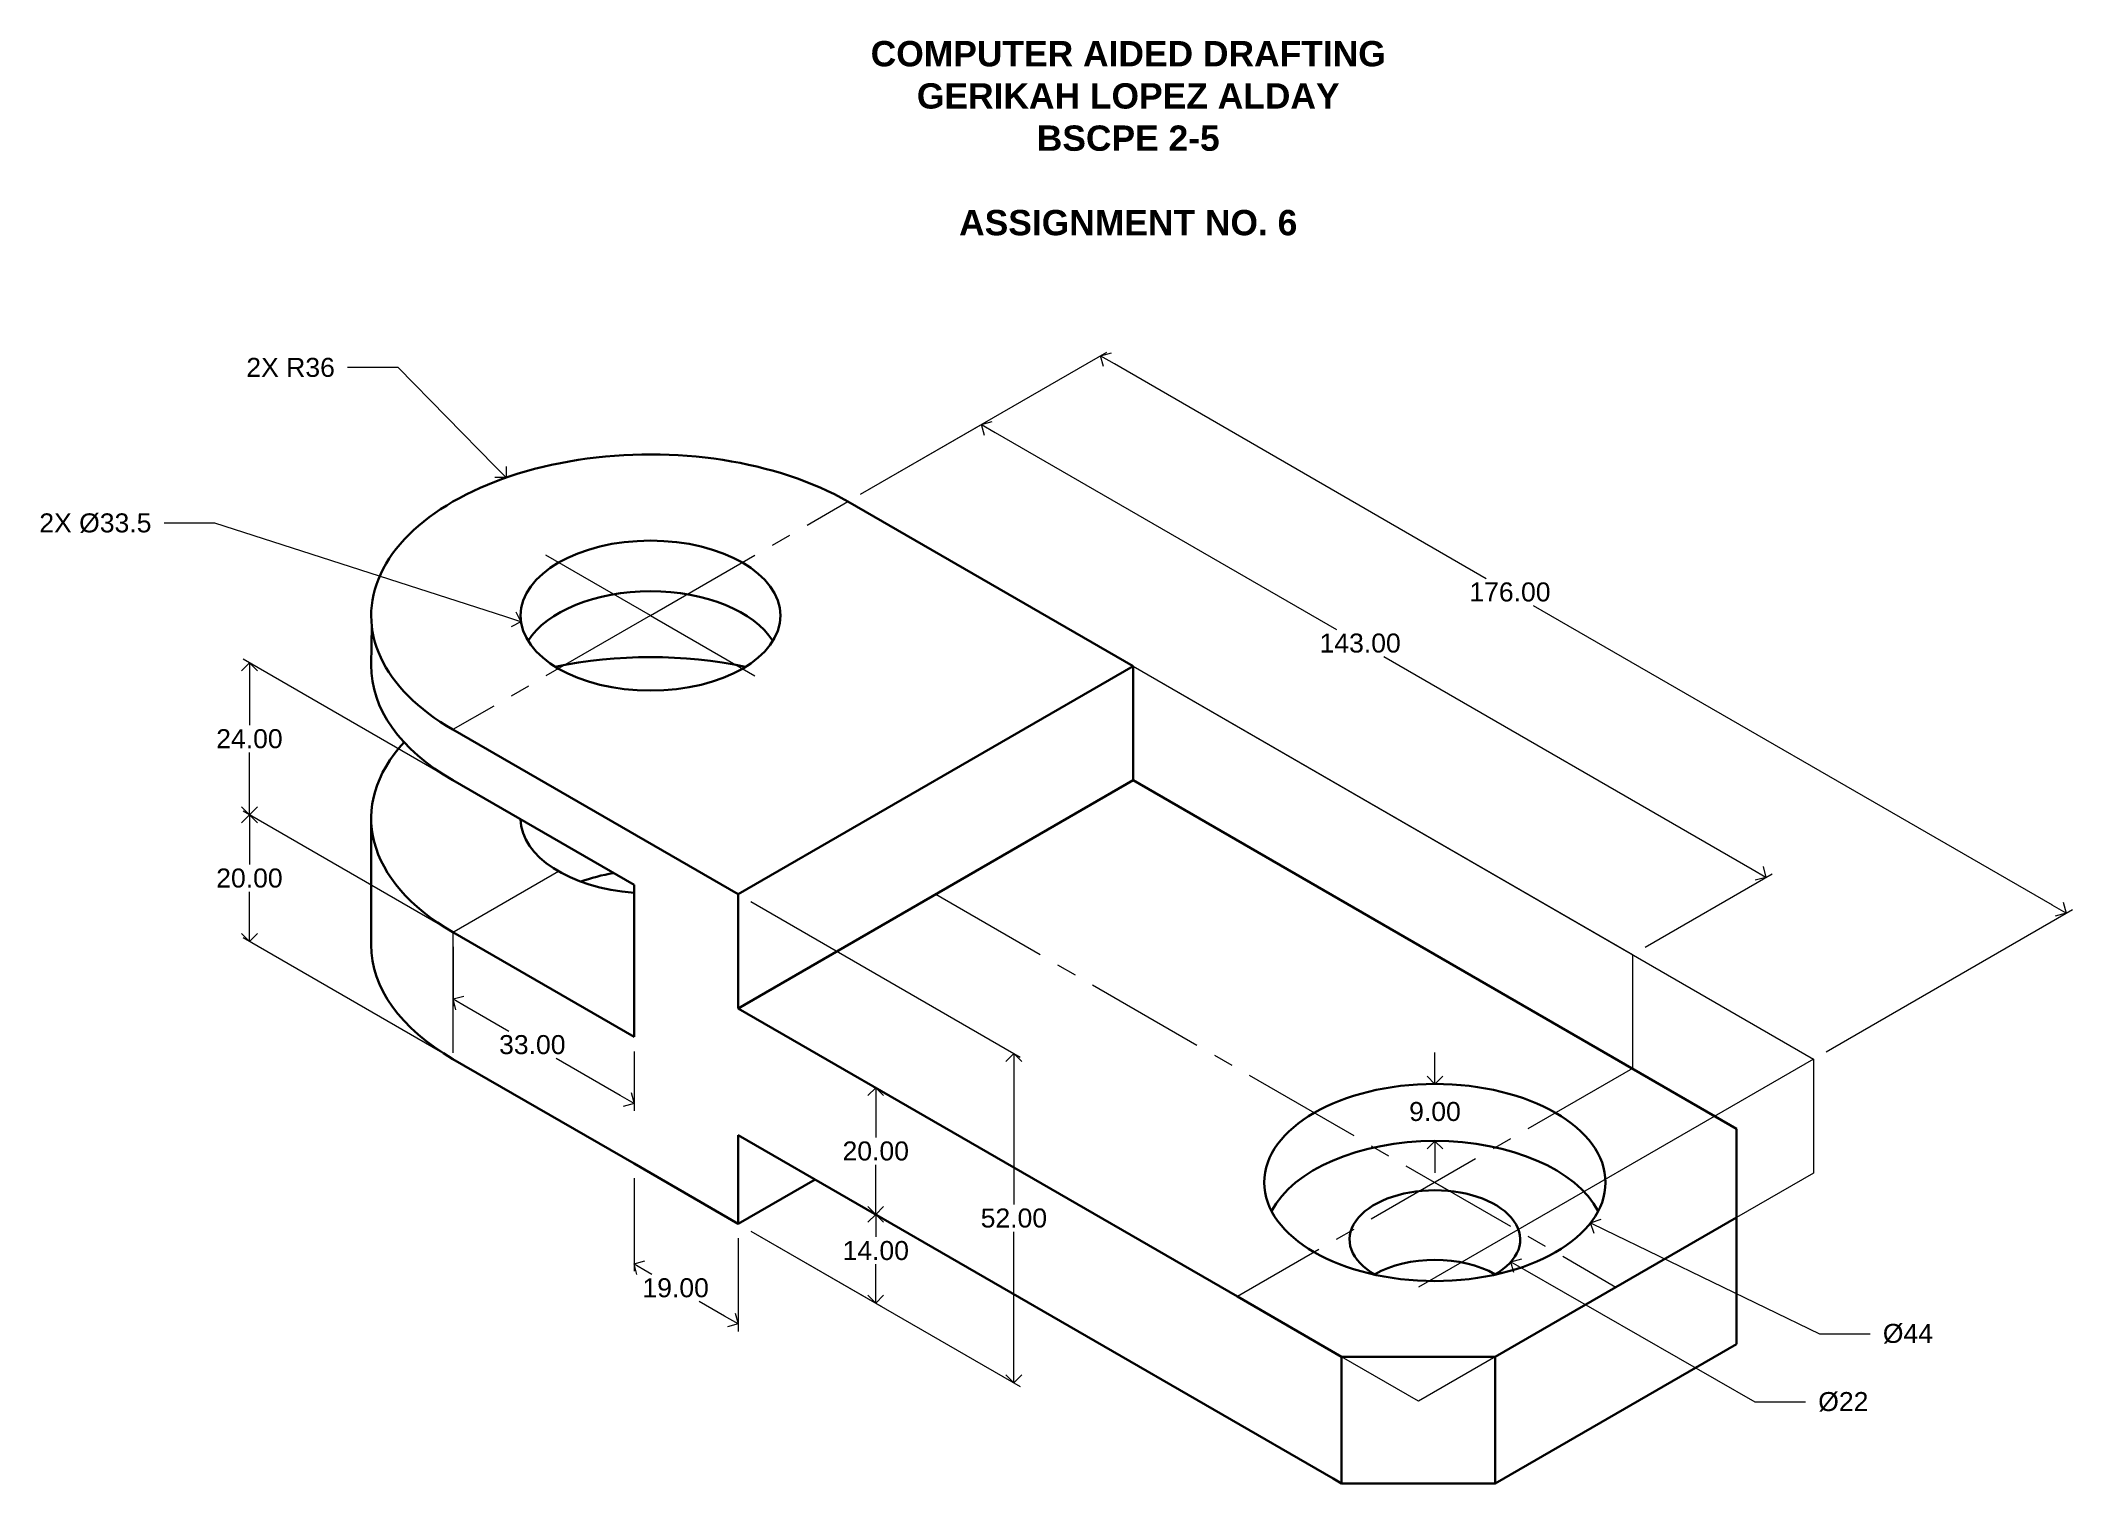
# Model space of a CAD drawing. Header units: millimetres. Extents: x 1610 to 1931, y 1966 to 2194.
import ezdxf
from ezdxf import colors
from ezdxf.entities.mleader import LeaderData, LeaderLine
from ezdxf.math import Vec2, Vec3

# ---------------------------------------------------------------- set-up
doc = ezdxf.new("R2010")
doc.units = ezdxf.units.MM
doc.linetypes.add('CENTER2', pattern=[28.575, 19.05, -3.175, 3.175, -3.175])
for name, color, linetype, lineweight in [('center line', 50, 'CENTER2', 13), ('construction line', 5, 'Continuous', 13), ('dimension line', 70, 'Continuous', 13), ('leader line', 70, 'Continuous', 13), ('object line', 7, 'Continuous', 30)]:
    doc.layers.add(name, color=color, linetype=linetype, lineweight=lineweight)
doc.layers.add('title', color=7, linetype='Continuous')
doc.styles.get("Standard").update_dxf_attribs({"font": 'arial.ttf'})
doc.dimstyles.new('ISO-25', dxfattribs={"dimtxt": 3, "dimasz": 2.5, "dimexe": 1, "dimexo": 2, "dimtad": 0, "dimtih": 1, "dimtoh": 1, "dimzin": 1, "dimdsep": 46, "dimtxsty": 'Standard', "dimblk": 'OPEN90', "dimcen": 1.5, "dimadec": 0, "dimazin": 0, "dimtfac": 1, "dimtofl": 0, "dimtmove": 0, "dimatfit": 3, "dimldrblk": 'OPEN90', "dimfxl": 1, "dimlwd": 13, "dimlwe": 13, "dimarcsym": 0})

# ---------------------------------------------------------------- blocks, each defined once
blk = doc.blocks.new('_Open90')
at = {"color": 0, "linetype": 'ByBlock', "lineweight": -2}
for p, q in [((0, 0), (-1, 0)), ((-0.5, 0.5), (0, 0)), ((0, 0), (-0.5, -0.5))]:
    blk.add_line(p, q, dxfattribs=at)
blk = doc.blocks.new('*D1')
at = {"layer": 'Defpoints', "color": 0, "transparency": 16777216}
for p in [(1830.31, 2029.47), (1830.32, 2029.47), (1830.31, 2020.47)]:
    blk.add_point(p, dxfattribs=at)
at = {"layer": 'dimension line', "color": 0, "linetype": 'Continuous', "lineweight": 13, "transparency": 16777216}
for p, q in [((1830.32, 2031.97), (1830.32, 2034.47)), ((1832.31, 2029.47), (1831.32, 2029.47)), ((1830.32, 2017.97), (1830.32, 2015.47)), ((1832.31, 2020.47), (1831.32, 2020.47))]:
    blk.add_line(p, q, dxfattribs=at)
at = {"layer": 'dimension line', "color": 0, "lineweight": 13, "transparency": 16777216, "xscale": 2.5, "yscale": 2.5, "zscale": 2.5}
for p, rotation in [((1830.32, 2029.47), 270), ((1830.32, 2020.47), 90)]:
    blk.add_blockref('_Open90', p, dxfattribs=dict(at, rotation=rotation))
at = {"layer": 'dimension line', "color": 0, "transparency": 16777216, "insert": (1830.32, 2025.11), "char_height": 3, "attachment_point": 5}
blk.add_mtext('9.00', dxfattribs=at)
blk = doc.blocks.new('*D2')
at = {"layer": 'Defpoints', "color": 0, "transparency": 16777216}
for p in [(1720.32, 2041.42), (1720.32, 2021.42), (1742.03, 2008.88)]:
    blk.add_point(p, dxfattribs=at)
at = {"layer": 'dimension line', "color": 0, "linetype": 'Continuous', "lineweight": 13, "transparency": 16777216}
for p, q in [((1722.32, 2040.26), (1743.03, 2028.31)), ((1742.03, 2026.38), (1742.03, 2021.04)), ((1722.32, 2020.26), (1743.03, 2008.31)), ((1742.03, 2011.38), (1742.03, 2016.73))]:
    blk.add_line(p, q, dxfattribs=at)
at = {"layer": 'dimension line', "color": 0, "lineweight": 13, "transparency": 16777216, "xscale": 2.5, "yscale": 2.5, "zscale": 2.5}
for p, rotation in [((1742.03, 2028.88), 90), ((1742.03, 2008.88), 270)]:
    blk.add_blockref('_Open90', p, dxfattribs=dict(at, rotation=rotation))
at = {"layer": 'dimension line', "color": 0, "transparency": 16777216, "insert": (1742.03, 2018.88), "char_height": 3, "attachment_point": 5}
blk.add_mtext('20.00', dxfattribs=at)
blk = doc.blocks.new('*D3')
at = {"layer": 'Defpoints', "color": 0, "transparency": 16777216}
for p in [(1720.32, 2059.42), (1720.32, 2007.42), (1763.84, 1982.29)]:
    blk.add_point(p, dxfattribs=at)
at = {"layer": 'dimension line', "color": 0, "linetype": 'Continuous', "lineweight": 13, "transparency": 16777216}
for p, q in [((1722.32, 2058.26), (1764.84, 2033.71)), ((1763.84, 2031.79), (1763.84, 2010.45)), ((1722.32, 2006.26), (1764.84, 1981.71)), ((1763.84, 1984.79), (1763.84, 2006.13))]:
    blk.add_line(p, q, dxfattribs=at)
at = {"layer": 'dimension line', "color": 0, "lineweight": 13, "transparency": 16777216, "xscale": 2.5, "yscale": 2.5, "zscale": 2.5}
for p, rotation in [((1763.84, 2034.29), 90), ((1763.84, 1982.29), 270)]:
    blk.add_blockref('_Open90', p, dxfattribs=dict(at, rotation=rotation))
at = {"layer": 'dimension line', "color": 0, "transparency": 16777216, "insert": (1763.84, 2008.29), "char_height": 3, "attachment_point": 5}
blk.add_mtext('52.00', dxfattribs=at)
blk = doc.blocks.new('*D4')
at = {"layer": 'Defpoints', "color": 0, "transparency": 16777216}
for p in [(1720.32, 2021.42), (1720.32, 2007.42), (1742.03, 1994.88)]:
    blk.add_point(p, dxfattribs=at)
at = {"layer": 'dimension line', "color": 0, "linetype": 'Continuous', "lineweight": 13, "transparency": 16777216}
for p, q in [((1722.32, 2020.26), (1743.03, 2008.31)), ((1722.32, 2006.26), (1743.03, 1994.31)), ((1742.03, 2006.38), (1742.03, 2005.32)), ((1742.03, 1997.38), (1742.03, 2001.01))]:
    blk.add_line(p, q, dxfattribs=at)
at = {"layer": 'dimension line', "color": 0, "lineweight": 13, "transparency": 16777216, "xscale": 2.5, "yscale": 2.5, "zscale": 2.5}
for p, rotation in [((1742.03, 2008.88), 90), ((1742.03, 1994.88), 270)]:
    blk.add_blockref('_Open90', p, dxfattribs=dict(at, rotation=rotation))
at = {"layer": 'dimension line', "color": 0, "transparency": 16777216, "insert": (1742.03, 2003.16), "char_height": 3, "attachment_point": 5}
blk.add_mtext('14.00', dxfattribs=at)
blk = doc.blocks.new('*D5')
at = {"layer": 'Defpoints', "color": 0, "transparency": 16777216}
for p in [(1703.87, 2016.92), (1720.32, 2007.42), (1720.32, 1991.58)]:
    blk.add_point(p, dxfattribs=at)
at = {"layer": 'dimension line', "color": 0, "linetype": 'Continuous', "lineweight": 13, "transparency": 16777216}
for p, q in [((1703.87, 2014.61), (1703.87, 1999.92)), ((1720.32, 2005.11), (1720.32, 1990.42)), ((1706.03, 1999.83), (1706.7, 1999.44)), ((1718.16, 1992.83), (1714.17, 1995.12))]:
    blk.add_line(p, q, dxfattribs=at)
at = {"layer": 'dimension line', "color": 0, "lineweight": 13, "transparency": 16777216, "xscale": 2.5, "yscale": 2.5, "zscale": 2.5}
for p, rotation in [((1703.87, 2001.08), 150), ((1720.32, 1991.58), 329.9999999999999)]:
    blk.add_blockref('_Open90', p, dxfattribs=dict(at, rotation=rotation))
at = {"layer": 'dimension line', "color": 0, "transparency": 16777216, "insert": (1710.44, 1997.28), "char_height": 3, "attachment_point": 5}
blk.add_mtext('19.00', dxfattribs=at)
blk = doc.blocks.new('*D6')
at = {"layer": 'Defpoints', "color": 0, "transparency": 16777216}
for p in [(1675.29, 2053.42), (1703.87, 2036.92), (1703.87, 2026.4)]:
    blk.add_point(p, dxfattribs=at)
at = {"layer": 'dimension line', "color": 0, "linetype": 'Continuous', "lineweight": 13, "transparency": 16777216}
for p, q in [((1675.29, 2051.11), (1675.29, 2041.75)), ((1677.45, 2041.65), (1684.08, 2037.83)), ((1703.87, 2034.61), (1703.87, 2025.25)), ((1701.7, 2027.65), (1691.55, 2033.51))]:
    blk.add_line(p, q, dxfattribs=at)
at = {"layer": 'dimension line', "color": 0, "lineweight": 13, "transparency": 16777216, "xscale": 2.5, "yscale": 2.5, "zscale": 2.5}
for p, rotation in [((1675.29, 2042.9), 150.0000000000004), ((1703.87, 2026.4), 330.0000000000005)]:
    blk.add_blockref('_Open90', p, dxfattribs=dict(at, rotation=rotation))
at = {"layer": 'dimension line', "color": 0, "transparency": 16777216, "insert": (1687.81, 2035.67), "char_height": 3, "attachment_point": 5}
blk.add_mtext('33.00', dxfattribs=at)
blk = doc.blocks.new('*D7')
at = {"layer": 'Defpoints', "color": 0, "transparency": 16777216}
for p in [(1675.29, 2053.42), (1643.15, 2051.97), (1675.29, 2033.42)]:
    blk.add_point(p, dxfattribs=at)
at = {"layer": 'dimension line', "color": 0, "linetype": 'Continuous', "lineweight": 13, "transparency": 16777216}
for p, q in [((1673.29, 2054.57), (1642.15, 2072.55)), ((1643.15, 2069.47), (1643.15, 2064.13)), ((1643.15, 2054.47), (1643.15, 2059.81)), ((1673.29, 2034.57), (1642.15, 2052.55))]:
    blk.add_line(p, q, dxfattribs=at)
at = {"layer": 'dimension line', "color": 0, "lineweight": 13, "transparency": 16777216, "xscale": 2.5, "yscale": 2.5, "zscale": 2.5}
for p, rotation in [((1643.15, 2071.97), 90), ((1643.15, 2051.97), 270)]:
    blk.add_blockref('_Open90', p, dxfattribs=dict(at, rotation=rotation))
at = {"layer": 'dimension line', "color": 0, "transparency": 16777216, "insert": (1643.15, 2061.97), "char_height": 3, "attachment_point": 5}
blk.add_mtext('20.00', dxfattribs=at)
blk = doc.blocks.new('*D8')
at = {"layer": 'Defpoints', "color": 0, "transparency": 16777216}
for p in [(1643.15, 2095.97), (1675.29, 2077.42), (1675.29, 2053.42)]:
    blk.add_point(p, dxfattribs=at)
at = {"layer": 'dimension line', "color": 0, "linetype": 'Continuous', "lineweight": 13, "transparency": 16777216}
for p, q in [((1673.29, 2078.57), (1642.15, 2096.55)), ((1643.15, 2093.47), (1643.15, 2086.13)), ((1643.15, 2074.47), (1643.15, 2081.81)), ((1673.29, 2054.57), (1642.15, 2072.55))]:
    blk.add_line(p, q, dxfattribs=at)
at = {"layer": 'dimension line', "color": 0, "lineweight": 13, "transparency": 16777216, "xscale": 2.5, "yscale": 2.5, "zscale": 2.5}
for p, rotation in [((1643.15, 2095.97), 90), ((1643.15, 2071.97), 270)]:
    blk.add_blockref('_Open90', p, dxfattribs=dict(at, rotation=rotation))
at = {"layer": 'dimension line', "color": 0, "transparency": 16777216, "insert": (1643.15, 2083.97), "char_height": 3, "attachment_point": 5}
blk.add_mtext('24.00', dxfattribs=at)
blk = doc.blocks.new('*D9')
at = {"layer": 'Defpoints', "color": 0, "transparency": 16777216}
for p in [(1737.64, 2121.42), (1882.57, 2062.09), (1861.48, 2049.92)]:
    blk.add_point(p, dxfattribs=at)
at = {"layer": 'dimension line', "color": 0, "linetype": 'Continuous', "lineweight": 13, "transparency": 16777216}
for p, q in [((1739.64, 2122.57), (1759.72, 2134.17)), ((1760.89, 2132.34), (1814.77, 2101.23)), ((1880.4, 2063.34), (1822.24, 2096.92)), ((1863.48, 2051.07), (1883.57, 2062.67))]:
    blk.add_line(p, q, dxfattribs=at)
at = {"layer": 'dimension line', "color": 0, "lineweight": 13, "transparency": 16777216, "xscale": 2.5, "yscale": 2.5, "zscale": 2.5}
for p, rotation in [((1758.72, 2133.59), 149.9999999999991), ((1882.57, 2062.09), 329.9999999999991)]:
    blk.add_blockref('_Open90', p, dxfattribs=dict(at, rotation=rotation))
at = {"layer": 'dimension line', "color": 0, "transparency": 16777216, "insert": (1818.51, 2099.07), "char_height": 3, "attachment_point": 5}
blk.add_mtext('143.00', dxfattribs=at)
blk = doc.blocks.new('*D10')
at = {"layer": 'Defpoints', "color": 0, "transparency": 16777216}
for p in [(1737.64, 2121.42), (1929.95, 2056.45), (1890.06, 2033.42)]:
    blk.add_point(p, dxfattribs=at)
at = {"layer": 'dimension line', "color": 0, "linetype": 'Continuous', "lineweight": 13, "transparency": 16777216}
for p, q in [((1739.64, 2122.57), (1778.53, 2145.02)), ((1779.7, 2143.2), (1838.42, 2109.29)), ((1927.79, 2057.7), (1845.89, 2104.98)), ((1892.06, 2034.57), (1930.95, 2057.02))]:
    blk.add_line(p, q, dxfattribs=at)
at = {"layer": 'dimension line', "color": 0, "lineweight": 13, "transparency": 16777216, "xscale": 2.5, "yscale": 2.5, "zscale": 2.5}
for p, rotation in [((1777.53, 2144.45), 149.9999999999999), ((1929.95, 2056.45), 329.9999999999999)]:
    blk.add_blockref('_Open90', p, dxfattribs=dict(at, rotation=rotation))
at = {"layer": 'dimension line', "color": 0, "transparency": 16777216, "insert": (1842.16, 2107.14), "char_height": 3, "attachment_point": 5}
blk.add_mtext('176.00', dxfattribs=at)

msp = doc.modelspace()

# ---------------------------------------------------------------- linework, layer by layer
at = {"layer": 'center line'}
for p, q in [((1706.464, 2103.417), (1737.641, 2121.417)), ((1706.464, 2103.417), (1688.277, 2113.917)), ((1706.464, 2103.417), (1675.287, 2085.417)), ((1706.464, 2103.417), (1724.65, 2092.917)), ((1691.958, 2063.042), (1675.287, 2053.417)), ((1751.497, 2059.417), (1858.884, 1997.417)), ((1675.287, 2053.417), (1675.287, 2033.417)), ((1861.483, 2031.917), (1799.129, 1995.917)), ((1830.306, 2013.917), (1832.623, 2012.579)), ((1850.862, 2003.859), (1850.862, 2003.859))]:
    msp.add_line(p, q, dxfattribs=at)
at = {"layer": 'construction line'}
for p, q in [((1782.674, 2095.417), (1890.061, 2033.417)), ((1782.674, 2095.417), (1861.483, 2049.917)), ((1782.674, 2095.417), (1861.483, 2049.917)), ((1861.483, 2049.917), (1861.483, 2031.917)), ((1890.061, 2033.417), (1827.708, 1997.417)), ((1890.061, 2033.417), (1890.061, 2015.417)), ((1890.061, 2015.417), (1877.937, 2008.417)), ((1877.937, 2008.417), (1827.708, 1979.417)), ((1827.708, 1979.417), (1815.583, 1986.417))]:
    msp.add_line(p, q, dxfattribs=at)
at = {"layer": 'object line'}
for p, q in [((1737.641, 2121.417), (1782.674, 2095.417)), ((1662.45, 2101.916), (1662.374, 2095.593)), ((1782.674, 2095.417), (1720.32, 2059.417)), ((1782.674, 2095.417), (1782.674, 2077.417)), ((1720.32, 2059.417), (1675.287, 2085.417)), ((1703.866, 2060.917), (1675.287, 2077.417)), ((1782.674, 2077.417), (1720.32, 2041.417)), ((1782.674, 2077.417), (1877.937, 2022.417)), ((1662.373, 2051.417), (1662.373, 2071.417)), ((1703.866, 2036.917), (1703.866, 2060.917)), ((1720.32, 2041.417), (1720.32, 2059.417)), ((1675.287, 2053.417), (1703.866, 2036.917)), ((1675.287, 2053.417), (1703.866, 2036.917)), ((1720.32, 2041.417), (1799.129, 1995.917)), ((1703.866, 2016.917), (1675.287, 2033.417)), ((1720.32, 2007.417), (1720.32, 2021.417)), ((1720.32, 2021.417), (1814.235, 1967.195)), ((1877.937, 1988.417), (1877.937, 2022.417)), ((1720.32, 2007.417), (1703.866, 2016.917)), ((1720.32, 2007.417), (1732.445, 2014.417)), ((1858.884, 1997.417), (1877.937, 2008.417)), ((1799.129, 1995.917), (1815.583, 1986.417)), ((1858.884, 1997.417), (1839.832, 1986.417)), ((1815.583, 1966.417), (1815.583, 1986.417)), ((1815.583, 1986.417), (1839.832, 1986.417)), ((1839.832, 1966.417), (1877.937, 1988.417)), ((1839.832, 1986.417), (1839.832, 1966.417)), ((1815.583, 1966.417), (1814.235, 1967.195)), ((1815.583, 1966.417), (1839.832, 1966.417))]:
    msp.add_line(p, q, dxfattribs=at)
for centre, major_axis, start_param, end_param in [((1706.464, 2103.417), (-44.091, 0), 3.9269908, 7.0685835), ((1706.464, 2095.417), (-20.514, 0), 3.486089, 5.938689), ((1706.464, 2095.417), (-44.091, 0), 6.276275, 7.0685835), ((1706.464, 2071.417), (-44.091, 0), 4.3647544, 5.0600236), ((1706.464, 2071.417), (-44.091, 0), 5.7923026, 7.0685835), ((1706.464, 2071.417), (-20.514, 0), 0.0132562, 1.4438093), ((1706.464, 2051.417), (-20.514, 0), 4.9998526, 5.2779154), ((1706.464, 2051.417), (-44.091, 0), 0, 0.7853982), ((1830.306, 2004.917), (-26.944, 0), 3.4350578, 5.9897202), ((1830.306, 2004.917), (-13.472, 0), 2.3409258, 7.0838521), ((1830.306, 1993.917), (-13.472, 0), 3.9269908, 5.4977871)]:
    msp.add_ellipse(centre, major_axis=major_axis, ratio=0.5773503, start_param=start_param, end_param=end_param, dxfattribs=at)
for centre, major_axis in [((1706.464, 2103.417), (-20.514, 0)), ((1830.306, 2013.917), (-26.944, 0))]:
    msp.add_ellipse(centre, major_axis=major_axis, ratio=0.5773503, dxfattribs=at)

# ---------------------------------------------------------------- texts
at = {"layer": 'title', "insert": (1688.22, 2194.142), "char_height": 4, "attachment_point": 1}
msp.add_mtext_dynamic_manual_height_columns('\\pxqc;{\\fArial|b1|i0|c0|p34;COMPUTER AIDED DRAFTING\\PGERIKAH LOPEZ ALDAY\\PBSCPE 2-5\\P\\PASSIGNMENT NO. 6}', width=187.34286, gutter_width=12.5, heights=[0], dxfattribs=at)

# ---------------------------------------------------------------- dimensions: what is measured, and where the dimension line sits
at = {"layer": 'dimension line'}
for base, p1, p2, angle, picture, middle, dimtype in [((1929.952, 2056.448), (1737.641, 2121.417), (1890.061, 2033.417), 330, '*D10', (1842.155, 2107.137), 161), ((1882.567, 2062.09), (1737.641, 2121.417), (1861.483, 2049.917), 330, '*D9', (1818.507, 2099.074), 161), ((1643.151, 2095.971), (1675.287, 2053.417), (1675.287, 2077.417), 90, '*D8', (1643.151, 2083.971), 160), ((1643.151, 2051.971), (1675.287, 2053.417), (1675.287, 2033.417), 90, '*D7', (1643.151, 2061.971), 160), ((1703.866, 2026.4), (1675.287, 2053.417), (1703.866, 2036.917), 330, '*D6', (1687.814, 2035.668), 161), ((1830.319, 2029.473), (1830.306, 2020.473), (1830.306, 2029.473), 90, '*D1', (1830.319, 2025.107), 160), ((1742.03, 1994.883), (1720.32, 2021.417), (1720.32, 2007.417), 90, '*D4', (1742.03, 2003.164), 160), ((1720.32, 1991.577), (1703.866, 2016.917), (1720.32, 2007.417), 330, '*D5', (1710.439, 1997.282), 161)]:
    dim = msp.add_linear_dim(base=base, p1=p1, p2=p2, angle=angle, dimstyle='ISO-25', dxfattribs=at)
    dim.commit()
    dim.dimension.update_dxf_attribs({"geometry": picture, "text_midpoint": middle, "dimtype": dimtype})
for base, p1, p2, picture, middle in [((1763.839, 1982.291), (1720.32, 2059.417), (1720.32, 2007.417), '*D3', (1763.839, 2008.291)), ((1742.03, 2008.883), (1720.32, 2041.417), (1720.32, 2021.417), '*D2', (1742.03, 2018.883))]:
    dim = msp.add_linear_dim(base=base, p1=p1, p2=p2, angle=90, dimstyle='ISO-25', dxfattribs=at)
    dim.commit()
    dim.dimension.update_dxf_attribs({"geometry": picture, "text_midpoint": middle})

# ---------------------------------------------------------------- leaders
at = {"layer": 'leader line'}
ml = msp.add_multileader_mtext('Standard', dxfattribs=at)
ml.set_content('2X R36', color=256)
ml.set_leader_properties(linetype='Continuous', lineweight=13)
ml.set_arrow_properties(name='OPEN90')
ml.build(insert=Vec2(0, 0))
ml.multileader.update_dxf_attribs({"arrow_head_size": 2.5})
ctx = ml.context
ctx.base_point, ctx.char_height, ctx.arrow_head_size, ctx.plane_origin = Vec3(1640.971, 2142.59), 3, 2.5, Vec3(1683.663, 2125.205)
ctx.text_align_type = 2
notes = []
notes.append((ctx, [(0, (1, 1, 0), (1666.635, 2142.59), (-1, 0), 8, [(0, [(1683.663, 2125.205)], 0, [])])]))
ctx.mtext.insert, ctx.mtext.alignment, ctx.mtext.flow_direction = Vec3(1656.635, 2144.116), 3, 5
ml = msp.add_multileader_mtext('Standard', dxfattribs=at)
ml.set_content('2X %%C33.5', color=256)
ml.set_leader_properties(linetype='Continuous', lineweight=13)
ml.set_arrow_properties(name='OPEN90')
ml.build(insert=Vec2(0, 0))
ml.multileader.update_dxf_attribs({"arrow_head_size": 2.5})
ctx = ml.context
ctx.base_point, ctx.char_height, ctx.arrow_head_size, ctx.plane_origin = Vec3(1608.262, 2118), 3, 2.5, Vec3(1686.019, 2102.439)
ctx.text_align_type = 2
notes.append((ctx, [(0, (1, 1, 0), (1637.679, 2118), (-1, 0), 8, [(0, [(1686.019, 2102.439)], 0, [])])]))
ctx.mtext.insert, ctx.mtext.alignment, ctx.mtext.flow_direction = Vec3(1627.679, 2119.561), 3, 5
ml = msp.add_multileader_mtext('Standard', dxfattribs=at)
ml.set_content('%%C44', color=256)
ml.set_leader_properties(linetype='Continuous', lineweight=13)
ml.set_arrow_properties(name='OPEN90')
ml.build(insert=Vec2(0, 0))
ml.multileader.update_dxf_attribs({"arrow_head_size": 2.5})
ctx = ml.context
ctx.base_point, ctx.char_height, ctx.arrow_head_size, ctx.plane_origin = Vec3(1899.029, 1990.035), 3, 2.5, Vec3(1854.878, 2007.535)
notes.append((ctx, [(0, (1, 1, 0), (1891.029, 1990.035), (1, 0), 8, [(0, [(1854.878, 2007.535)], 0, [])])]))
ctx.mtext.insert, ctx.mtext.flow_direction = Vec3(1901.029, 1991.596), 5
ml = msp.add_multileader_mtext('Standard', dxfattribs=at)
ml.set_content('%%C22', color=256)
ml.set_leader_properties(linetype='Continuous', lineweight=13)
ml.set_arrow_properties(name='OPEN90')
ml.build(insert=Vec2(0, 0))
ml.multileader.update_dxf_attribs({"arrow_head_size": 2.5})
ctx = ml.context
ctx.base_point, ctx.char_height, ctx.arrow_head_size, ctx.plane_origin = Vec3(1888.829, 1979.271), 3, 2.5, Vec3(1842.324, 2001.402)
notes.append((ctx, [(0, (1, 1, 0), (1880.829, 1979.271), (1, 0), 8, [(0, [(1842.324, 2001.402)], 0, [])])]))
ctx.mtext.insert, ctx.mtext.flow_direction = Vec3(1890.829, 1980.832), 5
for ctx, leaders in notes:
    for number, flags, end, landing, length, lines in leaders:
        leader = LeaderData()
        leader.index, (leader.has_last_leader_line, leader.has_dogleg_vector, leader.attachment_direction) = number, flags
        leader.last_leader_point, leader.dogleg_vector, leader.dogleg_length = Vec3(end), Vec3(landing), length
        for number, points, colour, breaks in lines:
            line = LeaderLine()
            line.index, line.vertices, line.color, line.breaks = number, Vec3.list(points), colors.encode_raw_color(colour), breaks
            leader.lines.append(line)
        ctx.leaders.append(leader)

doc.saveas('drawing.dxf')
